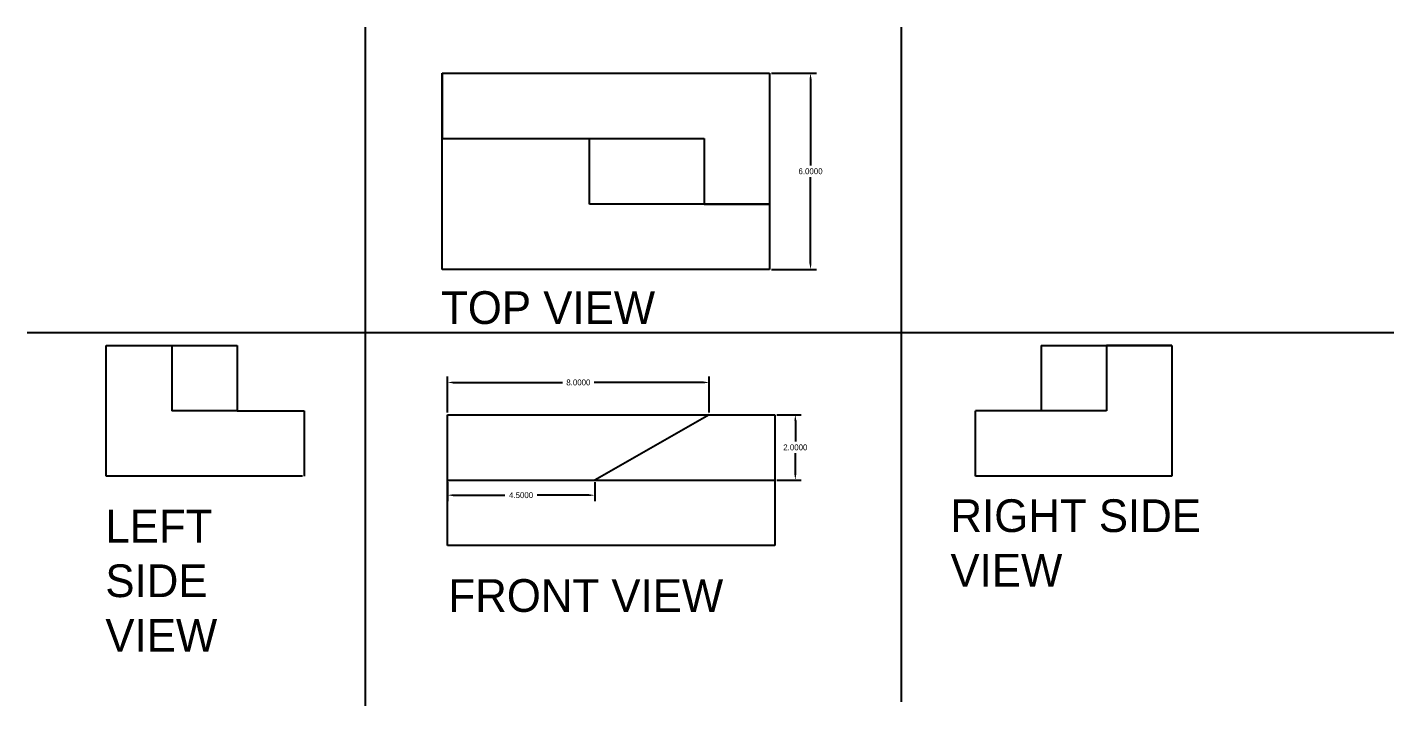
# Model space of a CAD drawing. Header units: inches. Extents: x 36.3 to 109.6, y 5.6 to 49.8.
# Drawn here: x 36.32 to 78.06, y 5.56 to 26.28 of the extents above; entities that cross this region are included whole.
import ezdxf

# ---------------------------------------------------------------- set-up
doc = ezdxf.new("R2010")
doc.units = ezdxf.units.IN
doc.header["$MEASUREMENT"] = 0
doc.dimstyles.get("Standard").update_dxf_attribs({"dimtxt": 0.18, "dimasz": 0.18, "dimexe": 0.18, "dimexo": 0.0625, "dimgap": 0.09, "dimtad": 0, "dimtih": 1, "dimtoh": 1, "dimdec": 4, "dimzin": 0, "dimdsep": 46, "dimtxsty": 'Standard', "dimcen": 0.09, "dimadec": 0, "dimazin": 0, "dimtfac": 1, "dimtdec": 4, "dimtofl": 0, "dimtmove": 0, "dimatfit": 3, "dimfxl": 1, "dimtolj": 1, "dimtzin": 0, "dimarcsym": 0})

# ---------------------------------------------------------------- blocks, each defined once
blk = doc.blocks.new('*D2')
at = {"color": 0, "lineweight": -2}
for p, q in [((49.154, 14.509), (49.154, 15.611)), ((57.154, 14.509), (57.154, 15.611)), ((49.334, 15.431), (52.674, 15.431)), ((56.974, 15.431), (53.634, 15.431))]:
    blk.add_line(p, q, dxfattribs=at)
at = {"color": 0}
for points in [[(49.334, 15.461), (49.334, 15.401), (49.154, 15.431)], [(56.974, 15.461), (56.974, 15.401), (57.154, 15.431)]]:
    blk.add_solid(points, dxfattribs=at)
at = {"layer": 'Defpoints', "color": 0}
for p in [(57.154, 15.431), (49.154, 14.447), (57.154, 14.447)]:
    blk.add_point(p, dxfattribs=at)
at = {"color": 0, "insert": (53.154, 15.431), "char_height": 0.18, "attachment_point": 5}
blk.add_mtext('\\A1;8.0000', dxfattribs=at)
blk = doc.blocks.new('*D3')
at = {"color": 0, "lineweight": -2}
for p, q in [((49.154, 12.384), (49.154, 11.807)), ((53.654, 12.384), (53.654, 11.807)), ((49.334, 11.987), (50.909, 11.987)), ((53.474, 11.987), (51.899, 11.987))]:
    blk.add_line(p, q, dxfattribs=at)
at = {"color": 0}
for points in [[(49.334, 12.017), (49.334, 11.957), (49.154, 11.987)], [(53.474, 12.017), (53.474, 11.957), (53.654, 11.987)]]:
    blk.add_solid(points, dxfattribs=at)
at = {"layer": 'Defpoints', "color": 0}
for p in [(49.154, 12.447), (53.654, 12.447), (53.654, 11.987)]:
    blk.add_point(p, dxfattribs=at)
at = {"color": 0, "insert": (51.404, 11.987), "char_height": 0.18, "attachment_point": 5}
blk.add_mtext('\\A1;4.5000', dxfattribs=at)
blk = doc.blocks.new('*D4')
at = {"color": 0, "lineweight": -2}
for p, q in [((59.216, 14.447), (59.962, 14.447)), ((59.782, 14.267), (59.782, 13.627)), ((59.782, 12.627), (59.782, 13.267)), ((59.216, 12.447), (59.962, 12.447))]:
    blk.add_line(p, q, dxfattribs=at)
at = {"color": 0}
for points in [[(59.752, 14.267), (59.812, 14.267), (59.782, 14.447)], [(59.752, 12.627), (59.812, 12.627), (59.782, 12.447)]]:
    blk.add_solid(points, dxfattribs=at)
at = {"layer": 'Defpoints', "color": 0}
for p in [(59.154, 14.447), (59.154, 12.447), (59.782, 12.447)]:
    blk.add_point(p, dxfattribs=at)
at = {"color": 0, "insert": (59.782, 13.447), "char_height": 0.18, "attachment_point": 5}
blk.add_mtext('\\A1;2.0000', dxfattribs=at)
blk = doc.blocks.new('*D7')
at = {"color": 0, "lineweight": -2}
for p, q in [((59.056, 24.883), (60.426, 24.883)), ((60.246, 24.703), (60.246, 22.063)), ((60.246, 19.063), (60.246, 21.703)), ((59.056, 18.883), (60.426, 18.883))]:
    blk.add_line(p, q, dxfattribs=at)
at = {"color": 0}
for points in [[(60.216, 24.703), (60.276, 24.703), (60.246, 24.883)], [(60.216, 19.063), (60.276, 19.063), (60.246, 18.883)]]:
    blk.add_solid(points, dxfattribs=at)
at = {"layer": 'Defpoints', "color": 0}
for p in [(58.994, 24.883), (58.994, 18.883), (60.246, 18.883)]:
    blk.add_point(p, dxfattribs=at)
at = {"color": 0, "insert": (60.246, 21.883), "char_height": 0.18, "attachment_point": 5}
blk.add_mtext('\\A1;6.0000', dxfattribs=at)

msp = doc.modelspace()

# ---------------------------------------------------------------- linework, layer by layer
for p, q in [((46.64051, 26.28159), (46.64051, 5.55611)), ((63.01308, 26.28159), (63.01308, 5.67125)), ((48.994, 24.88265), (58.994, 24.88265)), ((48.994, 18.88265), (48.994, 24.88265)), ((48.994, 24.88265), (48.994, 24.88265)), ((48.994, 24.88265), (48.994, 22.88265)), ((58.994, 24.88265), (58.994, 18.88265)), ((48.994, 22.88265), (56.994, 22.88265)), ((53.494, 20.88265), (53.494, 22.88265)), ((56.994, 22.88265), (56.994, 20.88265)), ((58.994, 20.88265), (53.494, 20.88265)), ((56.994, 20.88265), (58.994, 20.88265)), ((58.994, 18.88265), (48.994, 18.88265)), ((36.32118, 16.95512), (78.05969, 16.95512)), ((78.05969, 16.95512), (78.05969, 16.95512)), ((38.73147, 14.56463), (38.73147, 16.56463)), ((38.73147, 16.56463), (40.73147, 16.56463)), ((38.73147, 16.56463), (40.73147, 16.56463)), ((40.73147, 16.56463), (42.73147, 16.56463)), ((40.73147, 16.56463), (40.73147, 14.56463)), ((42.73147, 16.56463), (42.73147, 14.56463)), ((67.2876, 16.56463), (69.2876, 16.56463)), ((67.2876, 16.56463), (67.2876, 14.56463)), ((69.2876, 16.56463), (71.2876, 16.56463)), ((71.2876, 16.56463), (69.2876, 16.56463)), ((69.2876, 16.56463), (69.2876, 14.56463)), ((71.2876, 16.56463), (71.2876, 12.56463)), ((38.73147, 12.56463), (38.73147, 14.56463)), ((42.73147, 14.56463), (40.73147, 14.56463)), ((42.73147, 14.56463), (42.73147, 14.56463)), ((42.73147, 14.56463), (44.7823, 14.56463)), ((44.7823, 14.56463), (44.7823, 12.56463)), ((49.15364, 14.44656), (57.15364, 14.44656)), ((49.15364, 10.44656), (49.15364, 14.44656)), ((51.17385, 14.44656), (53.17385, 14.44656)), ((57.15364, 14.44656), (53.65364, 12.44656)), ((53.8744, 14.44656), (55.8744, 14.44656)), ((57.15364, 14.44656), (59.15364, 14.44656)), ((59.15364, 14.44656), (59.15364, 10.44656)), ((65.2876, 12.56463), (65.2876, 14.56463)), ((69.2876, 14.56463), (65.2876, 14.56463)), ((44.73147, 12.56463), (38.73147, 12.56463)), ((71.2876, 12.56463), (65.2876, 12.56463)), ((49.15364, 12.44656), (59.15364, 12.44656)), ((49.15364, 12.44656), (53.65364, 12.44656)), ((59.15364, 10.44656), (49.15364, 10.44656))]:
    msp.add_line(p, q)

# ---------------------------------------------------------------- texts
at = {"char_height": 1, "attachment_point": 1}
for s, insert, width in [('TOP VIEW', (48.96093, 18.21815), 11.5416288), ('RIGHT SIDE VIEW', (64.52123, 11.86131), 9.3233213), ('LEFT SIDE VIEW', (38.70527, 11.54025), 6.0762334), ('FRONT VIEW', (49.18597, 9.42131), 10.577147)]:
    msp.add_mtext(s, dxfattribs=dict(at, insert=insert, width=width))

# ---------------------------------------------------------------- dimensions: what is measured, and where the dimension line sits
for base, p1, p2, picture, middle in [((60.24599, 18.88265), (58.994, 24.88265), (58.994, 18.88265), '*D7', (60.24599, 21.88265)), ((59.78231, 12.44656), (59.15364, 14.44656), (59.15364, 12.44656), '*D4', (59.78231, 13.44656))]:
    dim = msp.add_linear_dim(base=base, p1=p1, p2=p2, angle=90, dimstyle='Standard')
    dim.commit()
    dim.dimension.update_dxf_attribs({"geometry": picture, "text_midpoint": middle})
for base, p1, p2, picture, middle in [((57.15364, 15.43091), (49.15364, 14.44656), (57.15364, 14.44656), '*D2', (53.15364, 15.43091)), ((53.65364, 11.98683), (49.15364, 12.44656), (53.65364, 12.44656), '*D3', (51.40364, 11.98683))]:
    dim = msp.add_linear_dim(base=base, p1=p1, p2=p2, dimstyle='Standard')
    dim.commit()
    dim.dimension.update_dxf_attribs({"geometry": picture, "text_midpoint": middle})

doc.saveas('drawing.dxf')
